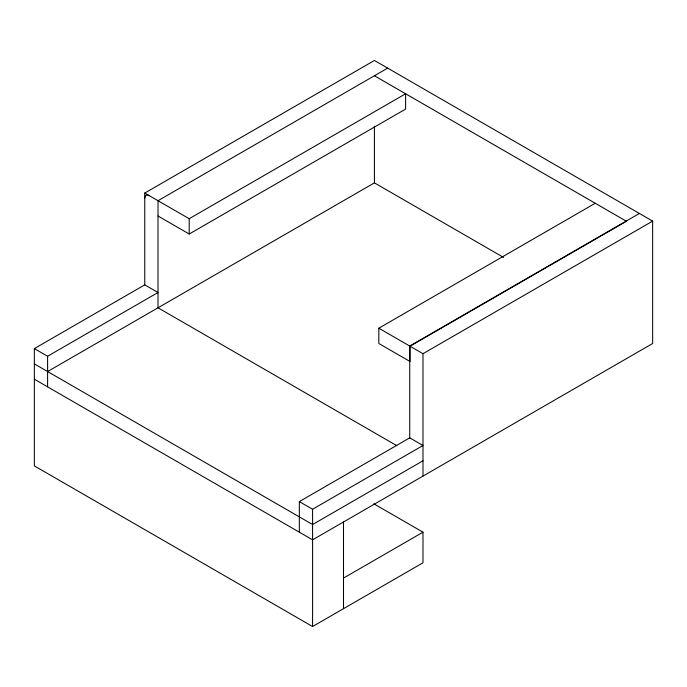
<?xml version="1.0" encoding="UTF-8"?>
<svg xmlns="http://www.w3.org/2000/svg" width="687" height="687" viewBox="0 0 687 687"><rect width="100%" height="100%" fill="white"/><g stroke="black" fill="none" stroke-linecap="round" stroke-linejoin="round"><path stroke-width="1.03" d="M373.84 503.803L422.994 532.185L422.994 562.782L312.585 626.527L34.35 465.889L34.35 348.601L144.759 284.856L144.759 193.064L374.415 60.473L652.65 221.111L652.65 343.5L312.585 539.836L34.35 379.198M387.666 68.116L158.01 200.707L158.01 307.802L396.743 445.631M144.759 193.064L189.2 218.715L405.605 93.776L405.605 109.078L189.2 234.018L158.01 216.01M34.35 348.601L47.601 356.244L158.01 292.499L144.759 284.856M47.601 371.547L374.415 182.862L503.537 257.41M374.415 75.768L626.424 221.266L410.019 346.205L410.019 361.508L378.829 343.5L378.829 328.197L595.234 203.258M639.399 213.459L409.744 346.05L409.744 438.151M378.829 328.197L422.994 353.702L652.65 221.111M299.334 501.587L409.744 437.842L422.994 445.494L312.585 509.239L299.334 501.587L299.334 532.185M422.994 460.788L312.585 524.533L34.35 363.895M343.5 578.085L422.994 532.185M422.994 353.702L422.994 476.091M374.415 126.288L374.415 182.862M343.5 521.983L343.5 608.682M312.585 509.239L312.585 626.527M189.2 218.715L189.2 234.018M47.601 356.244L47.601 386.85M144.759 198.157A6.243 3.607 60 0 1 149.173 195.606"/></g></svg>
